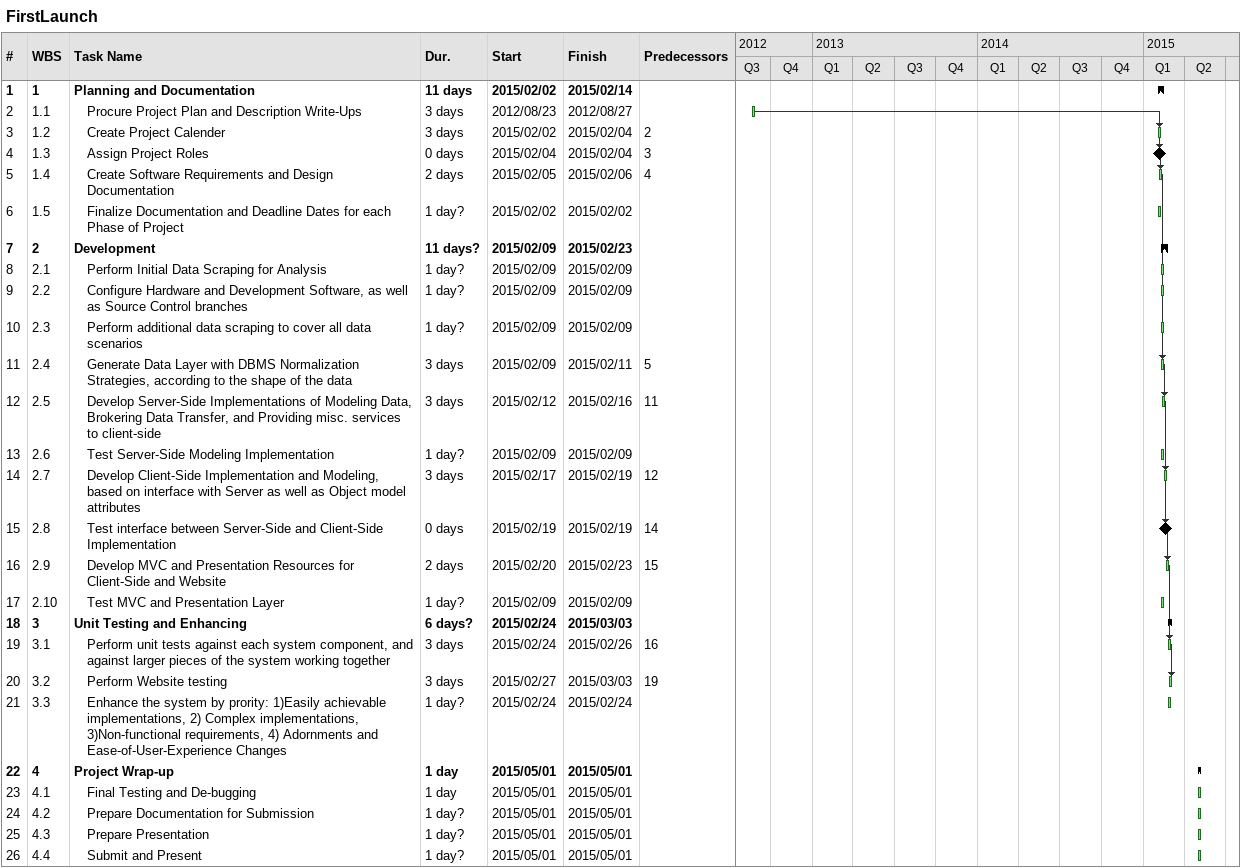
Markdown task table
FirstLaunch

| ID | WBS | Task | Duration | Start | Finish | Predecessors |
|---|---|---|---|---|---|---|
| 1 | 1 | **Planning and Documentation** | 11d | 2015-02-02 | 2015-02-14 |  |
| 2 | 1.1 | Procure Project Plan and Description Write-Ups | 3d | 2012-08-23 | 2012-08-27 |  |
| 3 | 1.2 | Create Project Calender | 3d | 2015-02-02 | 2015-02-04 | 2 |
| 4 | 1.3 | Assign Project Roles | 0d | 2015-02-04 | 2015-02-04 | 3 |
| 5 | 1.4 | Create Software Requirements and Design Documentation | 2d | 2015-02-05 | 2015-02-06 | 4 |
| 6 | 1.5 | Finalize Documentation and Deadline Dates for each Phase of Project | 1d? | 2015-02-02 | 2015-02-02 |  |
| 7 | 2 | **Development** | 11d? | 2015-02-09 | 2015-02-23 |  |
| 8 | 2.1 | Perform Initial Data Scraping for Analysis | 1d? | 2015-02-09 | 2015-02-09 |  |
| 9 | 2.2 | Configure Hardware and Development Software, as well as Source Control branches | 1d? | 2015-02-09 | 2015-02-09 |  |
| 10 | 2.3 | Perform additional data scraping to cover all data scenarios | 1d? | 2015-02-09 | 2015-02-09 |  |
| 11 | 2.4 | Generate Data Layer with DBMS Normalization Strategies, according to the shape of the data | 3d | 2015-02-09 | 2015-02-11 | 5 |
| 12 | 2.5 | Develop Server-Side Implementations of Modeling Data, Brokering Data Transfer, and Providing misc. services to client-side | 3d | 2015-02-12 | 2015-02-16 | 11 |
| 13 | 2.6 | Test Server-Side Modeling Implementation | 1d? | 2015-02-09 | 2015-02-09 |  |
| 14 | 2.7 | Develop Client-Side Implementation and Modeling, based on interface with Server as well as Object model attributes | 3d | 2015-02-17 | 2015-02-19 | 12 |
| 15 | 2.8 | Test interface between Server-Side and Client-Side Implementation | 0d | 2015-02-19 | 2015-02-19 | 14 |
| 16 | 2.9 | Develop MVC and Presentation Resources for Client-Side and Website | 2d | 2015-02-20 | 2015-02-23 | 15 |
| 17 | 2.10 | Test MVC and Presentation Layer | 1d? | 2015-02-09 | 2015-02-09 |  |
| 18 | 3 | **Unit Testing and Enhancing** | 6d? | 2015-02-24 | 2015-03-03 |  |
| 19 | 3.1 | Perform unit tests against each system component, and against larger pieces of the system working together | 3d | 2015-02-24 | 2015-02-26 | 16 |
| 20 | 3.2 | Perform Website testing | 3d | 2015-02-27 | 2015-03-03 | 19 |
| 21 | 3.3 | Enhance the system by prority: 1)Easily achievable implementations, 2) Complex implementations, 3)Non-functional requirements, 4) Adornments and Ease-of-User-Experience Changes | 1d? | 2015-02-24 | 2015-02-24 |  |
| 22 | 4 | **Project Wrap-up** | 1d | 2015-05-01 | 2015-05-01 |  |
| 23 | 4.1 | Final Testing and De-bugging | 1d | 2015-05-01 | 2015-05-01 |  |
| 24 | 4.2 | Prepare Documentation for Submission | 1d? | 2015-05-01 | 2015-05-01 |  |
| 25 | 4.3 | Prepare Presentation | 1d? | 2015-05-01 | 2015-05-01 |  |
| 26 | 4.4 | Submit and Present | 1d? | 2015-05-01 | 2015-05-01 |  |
